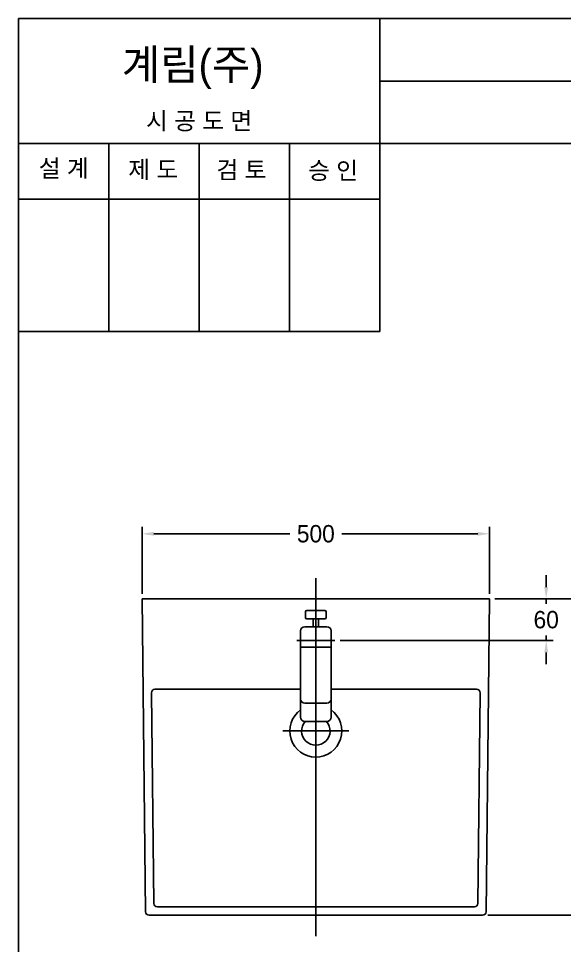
# Model space of a CAD drawing. Header units: millimetres. Extents: x 0 to 1800, y -67 to 2530.
# Drawn here: x 0 to 786, y 1197 to 2530 of the extents above; entities that cross this region are included whole.
import ezdxf
from ezdxf.enums import TextEntityAlignment as Align
from ezdxf.lldxf.tags import DXFTag

# ---------------------------------------------------------------- set-up
doc = ezdxf.new("R2010")
doc.units = ezdxf.units.MM
doc.layers.get('Defpoints').update_dxf_attribs({"color": 1})
for name, color, linetype in [('TEXT', 7, 'Continuous'), ('내부선 및 부속', 4, 'Continuous'), ('도각라인', 7, 'Continuous'), ('외형선', 3, 'Continuous'), ('중심선', 1, 'DASHED'), ('치수선', 7, 'Continuous')]:
    doc.layers.add(name, color=color, linetype=linetype)
doc.styles.add('____', font='')
doc.styles.add('타이틀', font='H2GTRM.TTF', dxfattribs={"height": 25})
doc.styles.get('____').set_extended_font_data('굴림')
tags = doc.linetypes.add('DASHDOT', pattern=[70, 31, -13, 13, -13]).pattern_tags.tags
tags[10:11] = [DXFTag(74, 4), DXFTag(75, 0), DXFTag(340, '0'), DXFTag(46, 0.0), DXFTag(50, 0.0), DXFTag(44, 0.0), DXFTag(45, 0.0)]
tags[8:9] = [DXFTag(74, 4), DXFTag(75, 0), DXFTag(340, '0'), DXFTag(46, 0.0), DXFTag(50, 0.0), DXFTag(44, 0.0), DXFTag(45, 0.0)]
tags[6:7] = [DXFTag(74, 4), DXFTag(75, 0), DXFTag(340, '0'), DXFTag(46, 0.0), DXFTag(50, 0.0), DXFTag(44, 0.0), DXFTag(45, 0.0)]
tags[4:5] = [DXFTag(74, 4), DXFTag(75, 0), DXFTag(340, '0'), DXFTag(46, 0.0), DXFTag(50, 0.0), DXFTag(44, 0.0), DXFTag(45, 0.0)]
tags = doc.linetypes.add('DASHED', pattern=[25.72, 12.86, -12.86]).pattern_tags.tags
tags[6:7] = [DXFTag(74, 4), DXFTag(75, 0), DXFTag(340, '0'), DXFTag(46, 0.0), DXFTag(50, 0.0), DXFTag(44, 0.0), DXFTag(45, 0.0)]
tags[4:5] = [DXFTag(74, 4), DXFTag(75, 0), DXFTag(340, '0'), DXFTag(46, 0.0), DXFTag(50, 0.0), DXFTag(44, 0.0), DXFTag(45, 0.0)]
doc.dimstyles.new('MSADIM', dxfattribs={"dimtxt": 33, "dimasz": 17, "dimexe": 10, "dimexo": 7.5, "dimgap": 10, "dimtad": 0, "dimtih": 1, "dimtoh": 1, "dimdec": 0, "dimzin": 1, "dimdsep": 46, "dimtxsty": '____', "dimcen": 11.25, "dimadec": 0, "dimazin": 0, "dimtfac": 1, "dimtdec": 0, "dimtix": 1, "dimtmove": 0, "dimatfit": 3, "dimfxl": 0, "dimtolj": 1, "dimtzin": 1, "dimarcsym": 0})

# ---------------------------------------------------------------- blocks, each defined once
blk = doc.blocks.new('*D3')
at = {"layer": 'Defpoints', "color": 0, "linetype": 'Continuous'}
for p in [(677.9, 1695.1), (455.4, 1635.1), (759.5, 1635.1)]:
    blk.add_point(p, dxfattribs=at)
at = {"layer": '치수선', "color": 0, "linetype": 'Continuous', "lineweight": -2}
for p, q in [((759.5, 1712.1), (759.5, 1729.1)), ((685.4, 1695.1), (769.5, 1695.1)), ((759.5, 1695.1), (759.5, 1687.9)), ((759.5, 1635.1), (759.5, 1642.3)), ((462.9, 1635.1), (769.5, 1635.1)), ((759.5, 1618.1), (759.5, 1601.1))]:
    blk.add_line(p, q, dxfattribs=at)
at = {"layer": '치수선', "color": 0, "linetype": 'Continuous'}
for points in [[(756.7, 1712.1), (762.3, 1712.1), (759.5, 1695.1)], [(756.7, 1618.1), (762.3, 1618.1), (759.5, 1635.1)]]:
    blk.add_solid(points, dxfattribs=at)
at = {"layer": '치수선', "color": 0, "linetype": 'Continuous', "insert": (759.5, 1665.1), "char_height": 25, "attachment_point": 5, "style": '____'}
blk.add_mtext('\\A1;60', dxfattribs=at)
blk = doc.blocks.new('*D4')
at = {"layer": 'Defpoints', "color": 0, "linetype": 'Continuous'}
for p in [(677.9, 1695.1), (667.9, 1240.1), (829.1, 1240.1)]:
    blk.add_point(p, dxfattribs=at)
at = {"layer": '치수선', "color": 0, "linetype": 'Continuous', "lineweight": -2}
for p, q in [((685.4, 1695.1), (839.1, 1695.1)), ((829.1, 1678.1), (829.1, 1490.4)), ((829.1, 1257.1), (829.1, 1444.8)), ((675.4, 1240.1), (839.1, 1240.1))]:
    blk.add_line(p, q, dxfattribs=at)
at = {"layer": '치수선', "color": 0, "linetype": 'Continuous'}
for points in [[(826.3, 1678.1), (832, 1678.1), (829.1, 1695.1)], [(826.3, 1257.1), (832, 1257.1), (829.1, 1240.1)]]:
    blk.add_solid(points, dxfattribs=at)
at = {"layer": '치수선', "color": 0, "linetype": 'Continuous', "insert": (829.1, 1467.6), "char_height": 25, "attachment_point": 5, "style": '____'}
blk.add_mtext('\\A1;455', dxfattribs=at)
blk = doc.blocks.new('*D5')
at = {"layer": 'Defpoints', "color": 0, "linetype": 'Continuous'}
for p in [(677.9, 1788.7), (177.9, 1695.1), (677.9, 1695.1)]:
    blk.add_point(p, dxfattribs=at)
at = {"layer": '치수선', "color": 0, "linetype": 'Continuous', "lineweight": -2}
for p, q in [((177.9, 1702.6), (177.9, 1798.7)), ((194.9, 1788.7), (390.6, 1788.7)), ((660.9, 1788.7), (465.3, 1788.7)), ((677.9, 1702.6), (677.9, 1798.7))]:
    blk.add_line(p, q, dxfattribs=at)
at = {"layer": '치수선', "color": 0, "linetype": 'Continuous'}
for points in [[(194.9, 1791.6), (194.9, 1785.9), (177.9, 1788.7)], [(660.9, 1791.6), (660.9, 1785.9), (677.9, 1788.7)]]:
    blk.add_solid(points, dxfattribs=at)
at = {"layer": '치수선', "color": 0, "linetype": 'Continuous', "insert": (427.9, 1788.7), "char_height": 25, "attachment_point": 5, "style": '____'}
blk.add_mtext('\\A1;500', dxfattribs=at)

msp = doc.modelspace()

# ---------------------------------------------------------------- linework, layer by layer
at = {"layer": '내부선 및 부속', "linetype": 'Continuous'}
for p, q in [((440.9, 1678.5), (414.9, 1678.5)), ((443.9, 1655.1), (411.9, 1655.1)), ((440.9, 1666.5), (414.9, 1666.5)), ((423.9, 1655.1), (423.9, 1666.5)), ((431.9, 1655.1), (431.9, 1666.5)), ((405.9, 1551.1), (405.9, 1649.1)), ((449.9, 1551.1), (449.9, 1649.1)), ((449.9, 1625.9), (405.9, 1625.9)), ((405.9, 1565.1), (196.4, 1565.1)), ((659.4, 1565.1), (449.9, 1565.1)), ((194.8, 1257.1), (191.4, 1560.1)), ((405.9, 1524.9), (405.9, 1551.1)), ((449.9, 1524.9), (449.9, 1551.1)), ((661.1, 1257.1), (664.4, 1560.1)), ((443.9, 1545.1), (411.9, 1545.1)), ((443.9, 1518.9), (411.9, 1518.9)), ((656.1, 1252.1), (199.8, 1252.1))]:
    msp.add_line(p, q, dxfattribs=at)
for centre, radius, start, end in [((414.9, 1676.5), 2, 90, 180), ((414.9, 1668.5), 2, 180, 270), ((440.9, 1676.5), 2, 0, 90), ((440.9, 1668.5), 2, 270, 0), ((411.9, 1649.1), 6, 90, 180), ((443.9, 1649.1), 6, 0, 90), ((196.4, 1560.1), 5, 90, 180.6366), ((659.4, 1560.1), 5, 359.3634, 90), ((411.9, 1551.1), 6, 180, 270), ((443.9, 1551.1), 6, 270, 0), ((427.9, 1505.1), 37.5, 125.9208, 54.0792), ((411.9, 1524.9), 6, 180, 270), ((443.9, 1524.9), 6, 270, 0), ((427.9, 1505.1), 20.5, 137.8456, 42.1544), ((199.8, 1257.1), 5, 180.6366, 270), ((656.1, 1257.1), 5, 270, 359.3634)]:
    msp.add_arc(centre, radius, start, end, dxfattribs=at)
for points in [[(412.9, 1668.5), (412.9, 1672.5), (412.9, 1676.5)], [(442.9, 1668.5), (442.9, 1672.5), (442.9, 1676.5)]]:
    msp.add_open_spline(points, degree=2, dxfattribs=at)
at = {"layer": '도각라인'}
for p, q in [((0, 0), (0, 2530)), ((0, 2530), (1800, 2530)), ((520, 2080), (520, 2530)), ((520, 2440), (1800, 2440)), ((0, 2350), (1800, 2350)), ((130, 2080), (130, 2350)), ((260, 2080), (260, 2350)), ((390, 2080), (390, 2350)), ((0, 2270), (520, 2270)), ((0, 2080), (520, 2080))]:
    msp.add_line(p, q, dxfattribs=at)
at = {"layer": '외형선'}
for p, q in [((677.9, 1695.1), (177.9, 1695.1)), ((182.9, 1245.1), (177.9, 1695.1)), ((672.9, 1245.1), (677.9, 1695.1)), ((667.9, 1240.1), (187.9, 1240.1))]:
    msp.add_line(p, q, dxfattribs=at)
for centre, start, end in [((187.9, 1245.1), 180, 270), ((667.9, 1245.1), 270, 0)]:
    msp.add_arc(centre, 5, start, end, dxfattribs=at)
at = {"layer": '중심선', "linetype": 'DASHDOT'}
for p, q in [((427.9, 1725.1), (427.9, 1210.1)), ((455.4, 1635.1), (400.4, 1635.1)), ((475.4, 1505.1), (380.4, 1505.1))]:
    msp.add_line(p, q, dxfattribs=at)
at = {"layer": '중심선'}
msp.add_line((400.4, 1635.1), (455.4, 1635.1), dxfattribs=at)

# ---------------------------------------------------------------- texts
at = {"layer": 'TEXT', "style": '타이틀'}
msp.add_text('계림(주)', height=44, dxfattribs=at).set_placement((148.7, 2441.8))
for s, p in [('시 공 도 면', (259.9, 2382.7)), ('설 계', (65, 2314.6)), ('제 도', (193.8, 2312.9)), ('검 토', (320.8, 2312.3)), ('승 인', (452.7, 2311.4))]:
    msp.add_text(s, height=25, dxfattribs=at).set_placement(p, align=Align.MIDDLE_CENTER)

# ---------------------------------------------------------------- dimensions: what is measured, and where the dimension line sits
at = {"layer": '치수선', "linetype": 'Continuous'}
dim = msp.add_linear_dim(base=(677.9, 1788.7), p1=(177.9, 1695.1), p2=(677.9, 1695.1), dimstyle='MSADIM', override={"dimtxt": 25}, dxfattribs=at)
dim.commit()
dim.dimension.update_dxf_attribs({"geometry": '*D5', "text_midpoint": (427.9, 1788.7)})
for base, p2, picture, middle in [((759.5, 1635.1), (455.4, 1635.1), '*D3', (759.5, 1665.1)), ((829.1, 1240.1), (667.9, 1240.1), '*D4', (829.1, 1467.6))]:
    dim = msp.add_linear_dim(base=base, p1=(677.9, 1695.1), p2=p2, angle=90, dimstyle='MSADIM', override={"dimtxt": 25}, dxfattribs=at)
    dim.commit()
    dim.dimension.update_dxf_attribs({"geometry": picture, "text_midpoint": middle})

doc.saveas('drawing.dxf')
